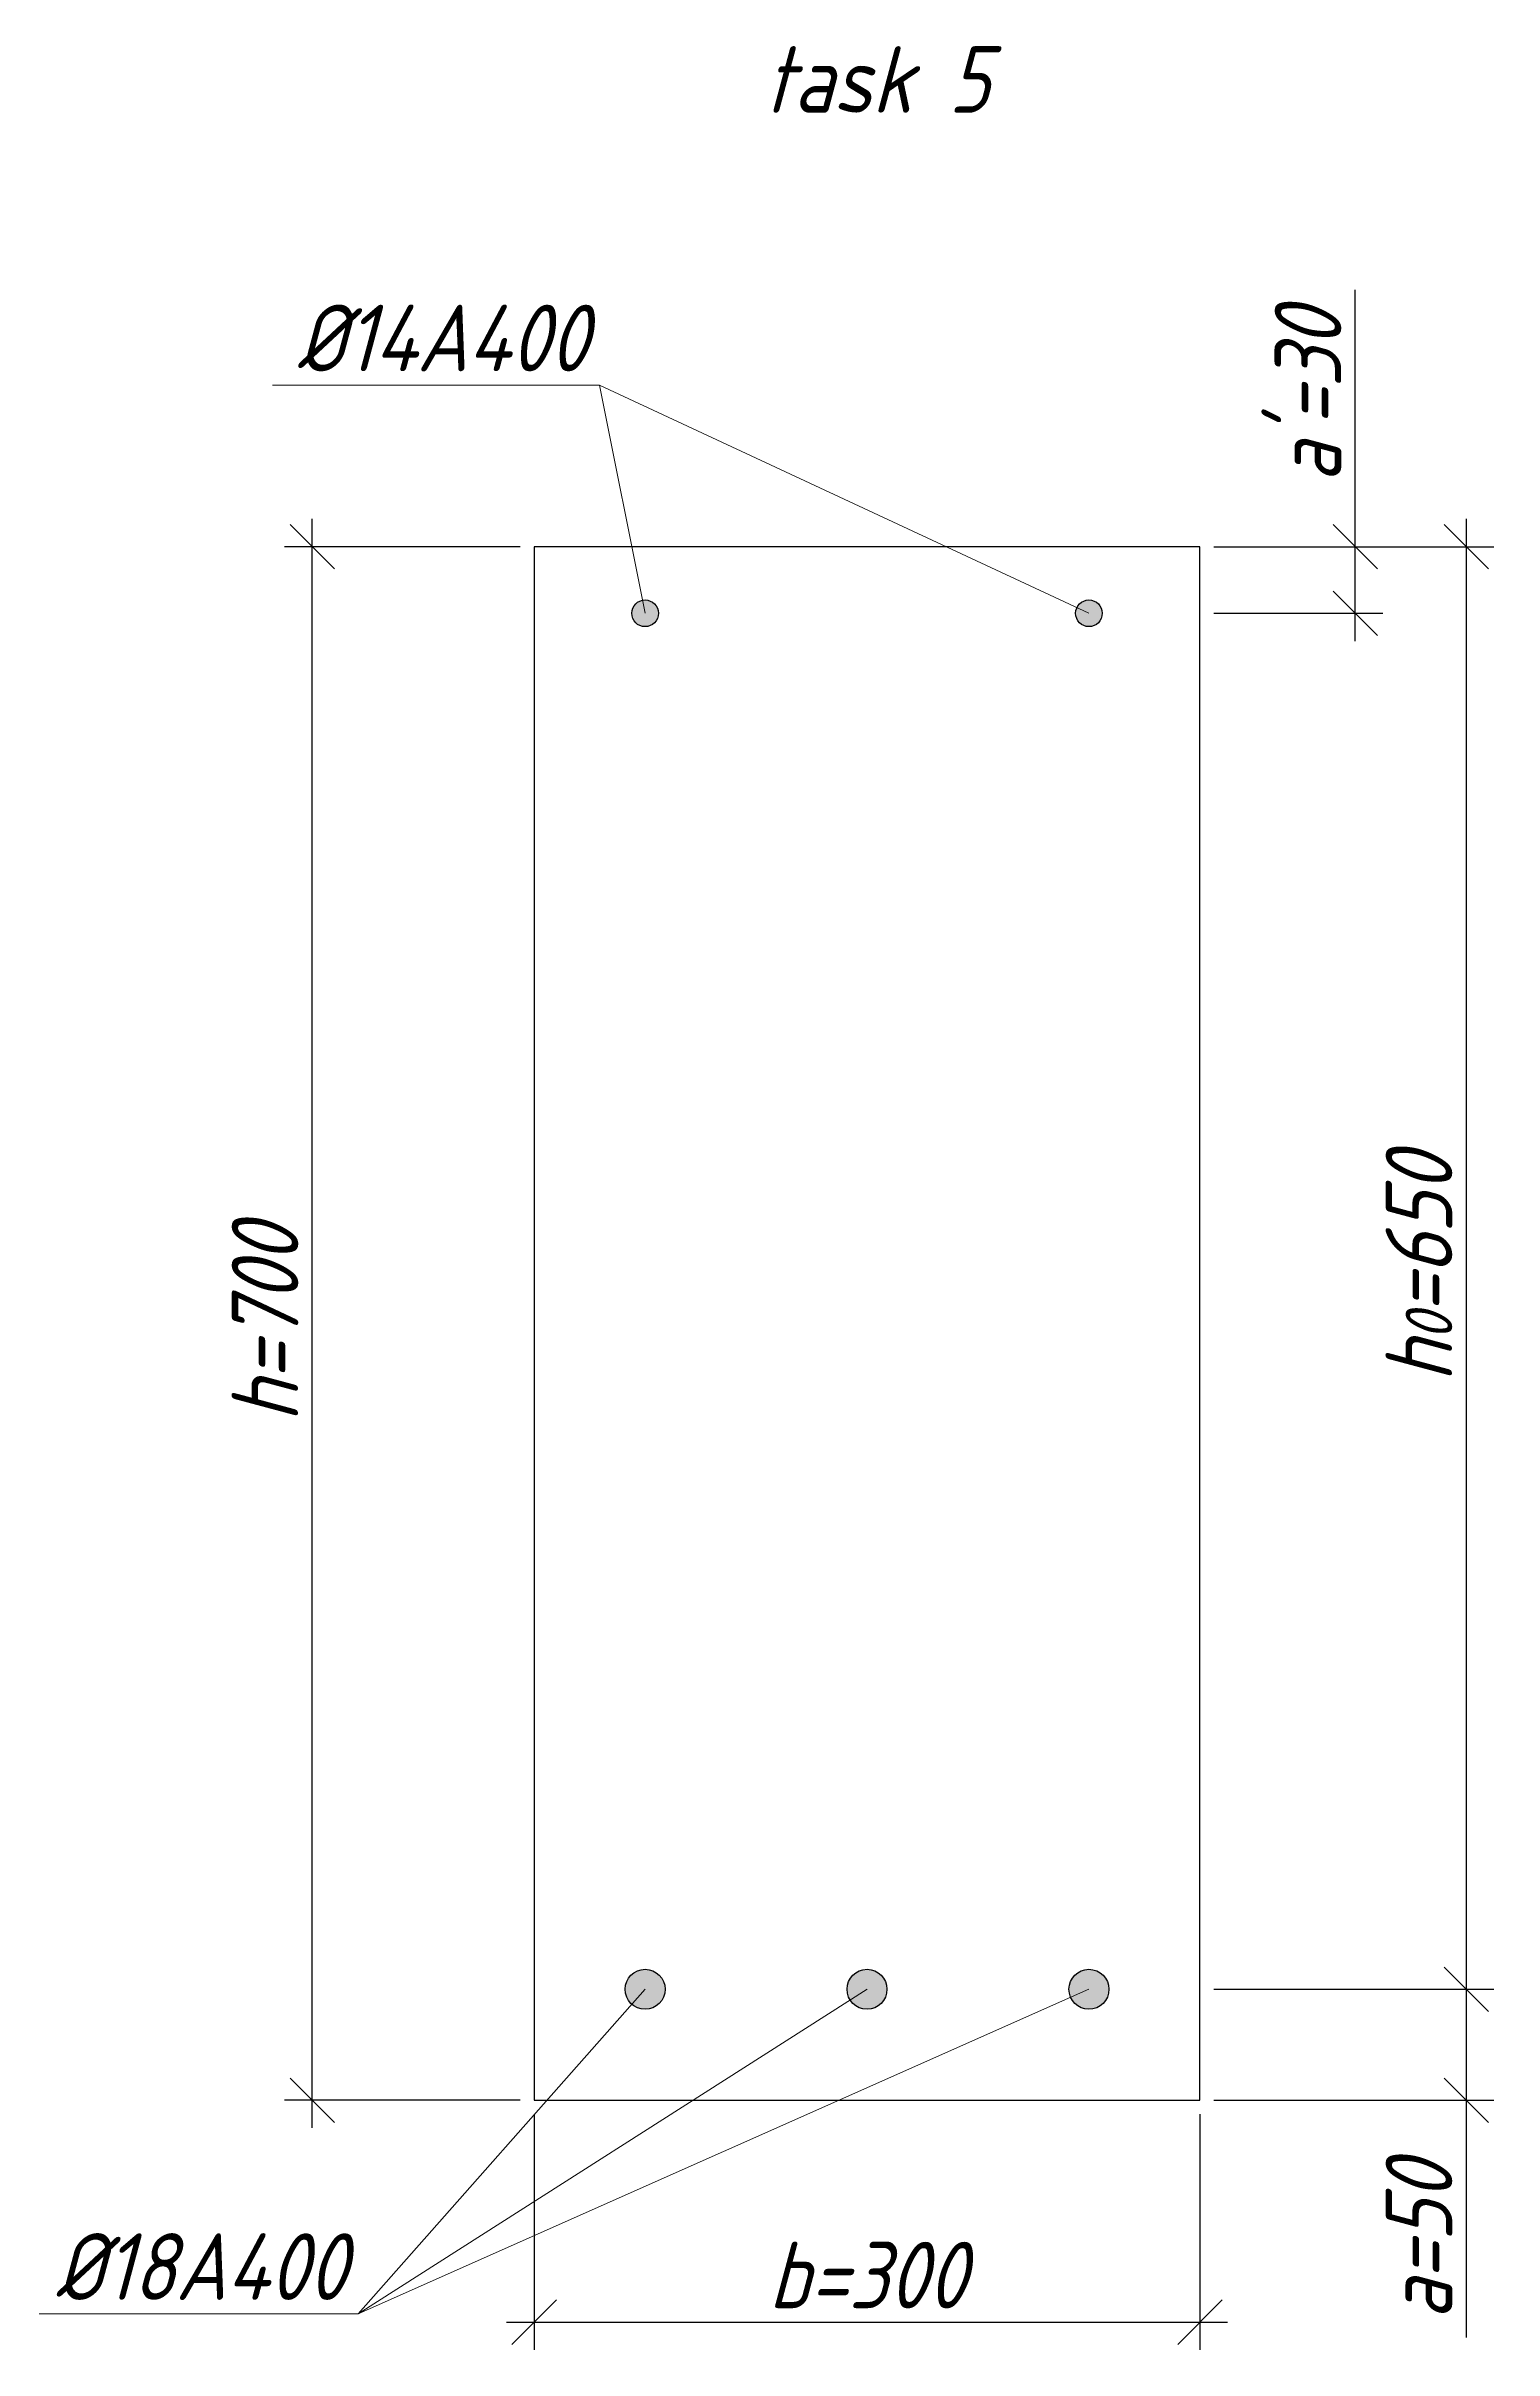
# Model space of a CAD drawing. Header units: millimetres. Extents: x -180 to 58926, y -10791 to 13515.
# Drawn here: x 2560 to 3212, y -6547 to -5509 of the extents above; entities that cross this region are included whole.
import ezdxf

# ---------------------------------------------------------------- set-up
doc = ezdxf.new("R2010")
doc.units = ezdxf.units.MM
for name, color, linetype, lineweight in [('basic', 95, 'Continuous', 30), ('size', 45, 'Continuous', 20), ('text', 13, 'Continuous', 20), ('thin', 153, 'Continuous', 18)]:
    doc.layers.add(name, color=color, linetype=linetype, lineweight=lineweight)
doc.styles.add('Structures', font='isocpeur.ttf', dxfattribs={"width": 0.85, "oblique": 15})
doc.dimstyles.new('Structures', dxfattribs={"dimtxt": 3, "dimasz": 2, "dimexe": 1.25, "dimexo": 0.625, "dimtad": 1, "dimtxsty": 'Structures', "dimblk": 'OBLIQUE', "dimcen": 2.5, "dimdle": 1.25, "dimadec": 0, "dimazin": 0, "dimtfac": 1, "dimtmove": 0, "dimatfit": 3, "dimfxl": 1, "dimarcsym": 0})

# ---------------------------------------------------------------- blocks, each defined once
blk = doc.blocks.new('_Oblique')
at = {"color": 0, "linetype": 'ByBlock', "lineweight": -2}
blk.add_line((-0.5, -0.5), (0.5, 0.5), dxfattribs=at)
blk = doc.blocks.new('*D230')
at = {"layer": 'Defpoints', "color": 0, "transparency": 16777216}
for p in [(2779.5, -6434.3), (3079.5, -6434.3), (3079.5, -6534.3)]:
    blk.add_point(p, dxfattribs=at)
at = {"layer": 'size', "color": 0, "lineweight": -2, "transparency": 16777216}
for p, q in [((2779.5, -6440.6), (2779.5, -6546.8)), ((3079.5, -6440.6), (3079.5, -6546.8)), ((2767, -6534.3), (3092, -6534.3))]:
    blk.add_line(p, q, dxfattribs=at)
at = {"layer": 'size', "color": 0, "lineweight": -2, "transparency": 16777216, "xscale": 20, "yscale": 20, "zscale": 20, "rotation": 180}
blk.add_blockref('_Oblique', (2779.5, -6534.3), dxfattribs=at)
at = {"layer": 'size', "color": 0, "lineweight": -2, "transparency": 16777216, "xscale": 20, "yscale": 20, "zscale": 20}
blk.add_blockref('_Oblique', (3079.5, -6534.3), dxfattribs=at)
at = {"layer": 'size', "color": 0, "transparency": 16777216, "insert": (2929.5, -6513.1), "char_height": 30, "attachment_point": 5, "style": 'Structures'}
blk.add_mtext('b=300', dxfattribs=at)
blk = doc.blocks.new('*D231')
at = {"layer": 'Defpoints', "color": 0, "transparency": 16777216}
for p in [(2679.5, -5734.3), (2779.5, -5734.3), (2779.5, -6434.3)]:
    blk.add_point(p, dxfattribs=at)
at = {"layer": 'size', "color": 0, "lineweight": -2, "transparency": 16777216}
for p, q in [((2679.5, -6446.8), (2679.5, -5721.8)), ((2773.2, -5734.3), (2667, -5734.3)), ((2773.2, -6434.3), (2667, -6434.3))]:
    blk.add_line(p, q, dxfattribs=at)
at = {"layer": 'size', "color": 0, "lineweight": -2, "transparency": 16777216, "xscale": 20, "yscale": 20, "zscale": 20}
for p, rotation in [((2679.5, -5734.3), 90), ((2679.5, -6434.3), 270)]:
    blk.add_blockref('_Oblique', p, dxfattribs=dict(at, rotation=rotation))
at = {"layer": 'size', "color": 0, "transparency": 16777216, "insert": (2658.2, -6084.3), "char_height": 30, "attachment_point": 5, "rotation": 90, "style": 'Structures'}
blk.add_mtext('h=700', dxfattribs=at)
blk = doc.blocks.new('*D232')
at = {"layer": 'Defpoints', "color": 0, "transparency": 16777216}
for p in [(3079.5, -5734.3), (3149.5, -5734.3), (3079.5, -5764.3)]:
    blk.add_point(p, dxfattribs=at)
at = {"layer": 'size', "color": 0, "lineweight": -2, "transparency": 16777216}
for p, q in [((3149.5, -5734.3), (3149.5, -5618.6)), ((3085.7, -5734.3), (3162, -5734.3)), ((3149.5, -5776.8), (3149.5, -5734.3)), ((3085.7, -5764.3), (3162, -5764.3))]:
    blk.add_line(p, q, dxfattribs=at)
at = {"layer": 'size', "color": 0, "lineweight": -2, "transparency": 16777216, "xscale": 20, "yscale": 20, "zscale": 20}
for p, rotation in [((3149.5, -5734.3), 90), ((3149.5, -5764.3), 270)]:
    blk.add_blockref('_Oblique', p, dxfattribs=dict(at, rotation=rotation))
at = {"layer": 'size', "color": 0, "transparency": 16777216, "insert": (3128.2, -5666.4), "char_height": 30, "attachment_point": 5, "rotation": 90, "style": 'Structures'}
blk.add_mtext("a'=30", dxfattribs=at)
blk = doc.blocks.new('*D233')
at = {"layer": 'Defpoints', "color": 0, "transparency": 16777216}
for p in [(3079.5, -5734.3), (3079.5, -6384.3), (3199.5, -6384.3)]:
    blk.add_point(p, dxfattribs=at)
at = {"layer": 'size', "color": 0, "lineweight": -2, "transparency": 16777216}
for p, q in [((3199.5, -5721.8), (3199.5, -6396.8)), ((3085.7, -5734.3), (3212, -5734.3)), ((3085.7, -6384.3), (3212, -6384.3))]:
    blk.add_line(p, q, dxfattribs=at)
at = {"layer": 'size', "color": 0, "lineweight": -2, "transparency": 16777216, "xscale": 20, "yscale": 20, "zscale": 20}
for p, rotation in [((3199.5, -5734.3), 90), ((3199.5, -6384.3), 270)]:
    blk.add_blockref('_Oblique', p, dxfattribs=dict(at, rotation=rotation))
at = {"layer": 'size', "color": 0, "transparency": 16777216, "insert": (3178.2, -6059.3), "char_height": 30, "attachment_point": 5, "rotation": 90, "style": 'Structures'}
blk.add_mtext('h{\\H0.7x;\\S^ 0;}=650', dxfattribs=at)
blk = doc.blocks.new('*D234')
at = {"layer": 'Defpoints', "color": 0, "transparency": 16777216}
for p in [(3079.5, -6384.3), (3079.5, -6434.3), (3199.5, -6434.3)]:
    blk.add_point(p, dxfattribs=at)
at = {"layer": 'size', "color": 0, "lineweight": -2, "transparency": 16777216}
for p, q in [((3199.5, -6371.8), (3199.5, -6434.3)), ((3085.7, -6384.3), (3212, -6384.3)), ((3085.7, -6434.3), (3212, -6434.3)), ((3199.5, -6434.3), (3199.5, -6541.2))]:
    blk.add_line(p, q, dxfattribs=at)
at = {"layer": 'size', "color": 0, "lineweight": -2, "transparency": 16777216, "xscale": 20, "yscale": 20, "zscale": 20}
for p, rotation in [((3199.5, -6384.3), 90), ((3199.5, -6434.3), 270)]:
    blk.add_blockref('_Oblique', p, dxfattribs=dict(at, rotation=rotation))
at = {"layer": 'size', "color": 0, "transparency": 16777216, "insert": (3178.2, -6497.7), "char_height": 30, "attachment_point": 5, "rotation": 90, "style": 'Structures'}
blk.add_mtext('a=50', dxfattribs=at)

msp = doc.modelspace()

# ---------------------------------------------------------------- hatches: boundary and pattern name
at = {"layer": 'basic'}
h = msp.add_hatch(color=256, dxfattribs=at)
h.dxf.hatch_style = 1
h.paths.add_polyline_path([(2823.487, -5764.314, 1), (2835.487, -5764.314, 1)])
h.paths.add_polyline_path([(3035.487, -5764.314, 1), (3023.487, -5764.314, 1)])
h = msp.add_hatch(color=256, dxfattribs=at)
h.dxf.hatch_style = 1
h.paths.add_polyline_path([(2838.487, -6384.314, 1), (2820.487, -6384.314, 1)])
h.paths.add_polyline_path([(2920.487, -6384.314, 1), (2938.487, -6384.314, 1)])
h.paths.add_polyline_path([(3020.487, -6384.314, 1), (3038.487, -6384.314, 1)])

# ---------------------------------------------------------------- linework, layer by layer
for p, q in [((3079.487, -5734.314), (2779.487, -5734.314)), ((2779.487, -5734.314), (2779.487, -6434.314)), ((3079.487, -6434.314), (3079.487, -5734.314)), ((2779.487, -6434.314), (3079.487, -6434.314))]:
    msp.add_line(p, q, dxfattribs=at)
for centre, radius in [((2829.487, -5764.314), 6), ((3029.487, -5764.314), 6), ((2829.487, -6384.314), 9), ((2929.487, -6384.314), 9), ((3029.487, -6384.314), 9)]:
    msp.add_circle(centre, radius, dxfattribs=at)
at = {"layer": 'thin'}
for p, q in [((2808.973, -5661.568), (2661.538, -5661.568)), ((2808.973, -5661.568), (2829.487, -5764.314)), ((2808.973, -5661.568), (3029.487, -5764.314)), ((2829.487, -6384.314), (2700.184, -6530.564)), ((2700.184, -6530.564), (2929.487, -6384.314)), ((2700.184, -6530.564), (3029.487, -6384.314)), ((2700.184, -6530.564), (2552.749, -6530.564))]:
    msp.add_line(p, q, dxfattribs=at)

# ---------------------------------------------------------------- texts
at = {"layer": 'text', "char_height": 30, "width": 137.52879, "attachment_point": 5, "style": 'Structures'}
for s, insert in [('task 5', (2933.965, -5523.752)), ('%%C14A400', (2738.041, -5640.306)), ('%%C18A400', (2629.252, -6509.302))]:
    msp.add_mtext(s, dxfattribs=dict(at, insert=insert))

# ---------------------------------------------------------------- dimensions: what is measured, and where the dimension line sits
at = {"layer": 'size'}
for base, p1, p2, text, picture, middle in [((3149.487, -5734.314), (3079.487, -5764.314), (3079.487, -5734.314), "a'=<>", '*D232', (3128.237, -5666.433)), ((2679.487, -5734.314), (2779.487, -6434.314), (2779.487, -5734.314), 'h=<>', '*D231', (2658.237, -6084.314)), ((3199.487, -6384.314), (3079.487, -5734.314), (3079.487, -6384.314), 'h{\\H0.7x;\\S^ 0;}=<>', '*D233', (3178.237, -6059.314)), ((3199.487, -6434.314), (3079.487, -6384.314), (3079.487, -6434.314), 'a=<>', '*D234', (3178.237, -6497.734))]:
    dim = msp.add_linear_dim(base=base, p1=p1, p2=p2, angle=90, text=text, dimstyle='Structures', dxfattribs=at)
    dim.commit()
    dim.dimension.update_dxf_attribs({"geometry": picture, "text_midpoint": middle})
dim = msp.add_linear_dim(base=(3079.487, -6534.314), p1=(2779.487, -6434.314), p2=(3079.487, -6434.314), text='b=<>', dimstyle='Structures', dxfattribs=at)
dim.commit()
dim.dimension.update_dxf_attribs({"geometry": '*D230', "text_midpoint": (2929.487, -6513.064)})

doc.saveas('drawing.dxf')
